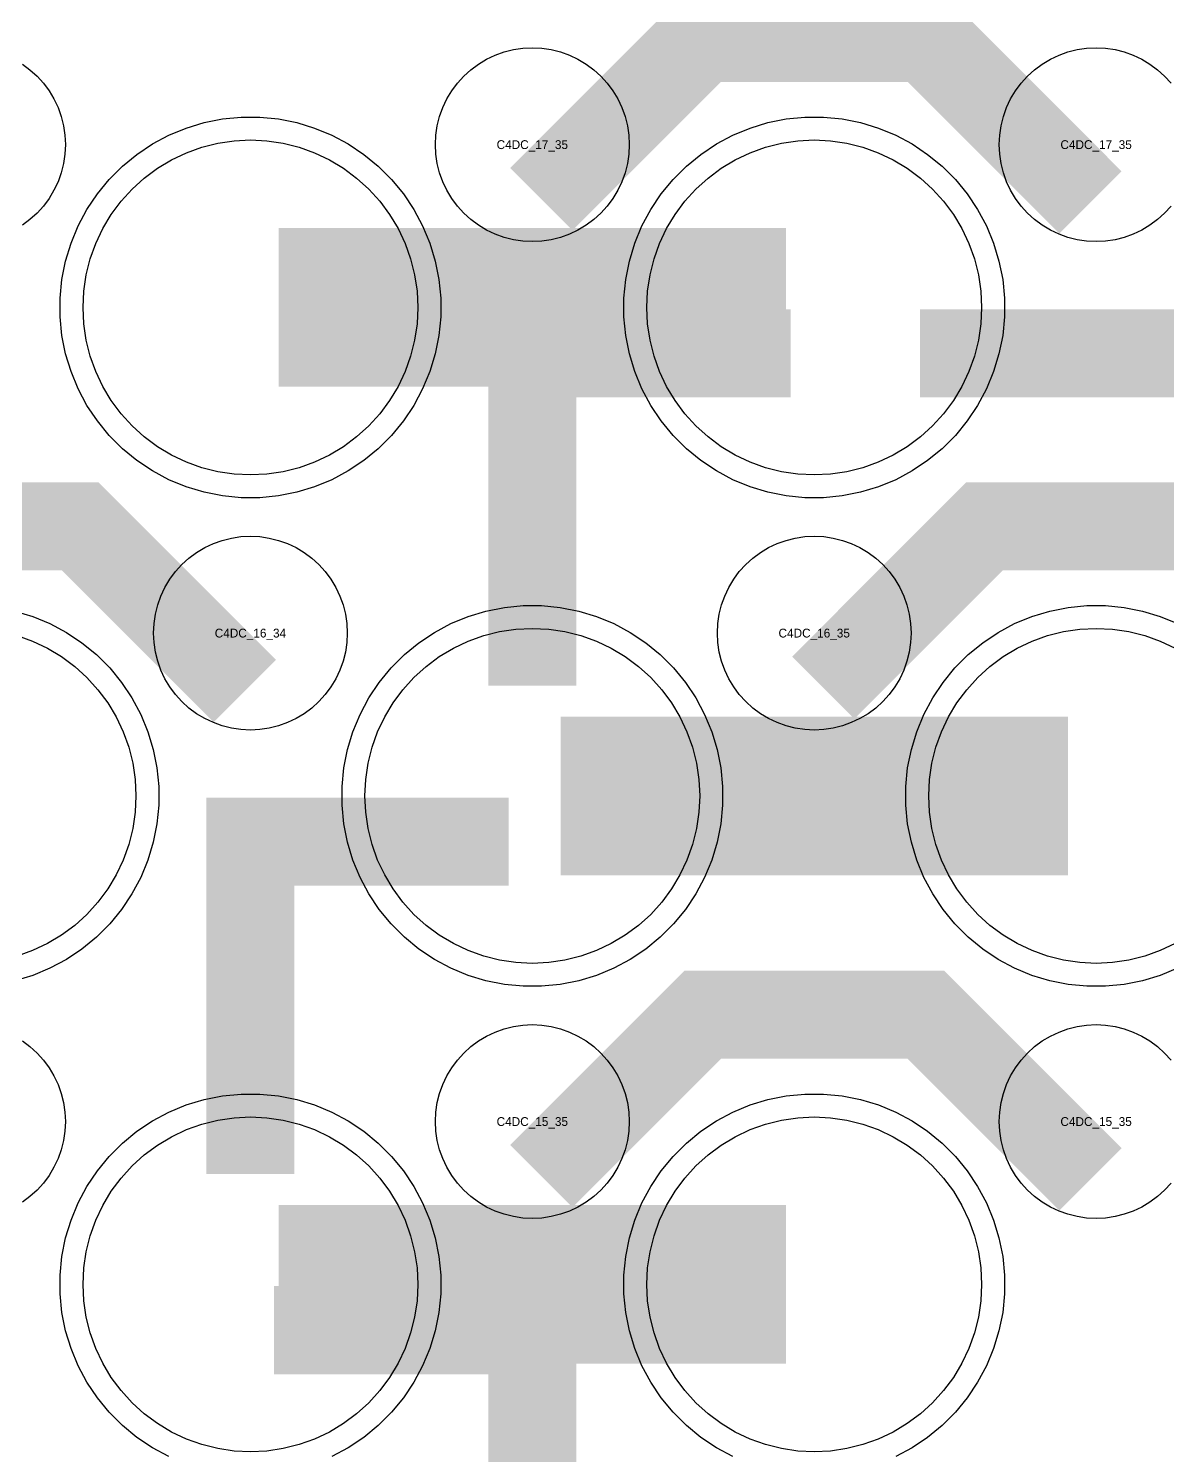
# Model space of a CAD drawing. Extents: x -11880 to 11880, y -14992 to 14992.
# Drawn here: x -943 to -619.7, y -12809.6 to -12404.9 of the extents above; entities that cross this region are included whole.
import ezdxf
from ezdxf.enums import TextEntityAlignment as Align

# ---------------------------------------------------------------- set-up
doc = ezdxf.new("R2010")
doc.units = 0
doc.header["$MEASUREMENT"] = 0
for name, color, linetype in [('GDS_775_DT_237', 138, 'CONTINUOUS'), ('RDL1_FS', 34, 'CONTINUOUS'), ('RDL_BS', 160, 'CONTINUOUS')]:
    doc.layers.add(name, color=color, linetype=linetype)

msp = doc.modelspace()

# ---------------------------------------------------------------- linework, layer by layer
at = {"layer": 'RDL1_FS', "color": 241, "true_color": 0xf7abae}
for points in [[(-880, -12531.484), (-884.657, -12531.255), (-889.268, -12530.571), (-893.791, -12529.439), (-898.181, -12527.867), (-902.395, -12525.875), (-906.395, -12523.477), (-910.14, -12520.699), (-913.594, -12517.569), (-916.724, -12514.115), (-919.502, -12510.37), (-921.9, -12506.37), (-923.892, -12502.156), (-925.464, -12497.766), (-926.596, -12493.243), (-927.28, -12488.632), (-927.509, -12483.975), (-927.28, -12479.318), (-926.596, -12474.707), (-925.464, -12470.184), (-923.892, -12465.794), (-921.9, -12461.58), (-919.502, -12457.58), (-916.724, -12453.835), (-913.594, -12450.381), (-910.14, -12447.251), (-906.395, -12444.473), (-902.395, -12442.075), (-898.181, -12440.083), (-893.791, -12438.511), (-889.268, -12437.379), (-884.657, -12436.695), (-880, -12436.466), (-875.343, -12436.695), (-870.732, -12437.379), (-866.209, -12438.511), (-861.819, -12440.083), (-857.605, -12442.075), (-853.605, -12444.473), (-849.86, -12447.251), (-846.406, -12450.381), (-843.276, -12453.835), (-840.498, -12457.58), (-838.1, -12461.58), (-836.108, -12465.794), (-834.536, -12470.184), (-833.404, -12474.707), (-832.72, -12479.318), (-832.491, -12483.975), (-832.72, -12488.632), (-833.404, -12493.243), (-834.536, -12497.766), (-836.108, -12502.156), (-838.1, -12506.37), (-840.498, -12510.37), (-843.276, -12514.115), (-846.406, -12517.569), (-849.86, -12520.699), (-853.605, -12523.477), (-857.605, -12525.875), (-861.819, -12527.867), (-866.209, -12529.439), (-870.732, -12530.571), (-875.343, -12531.255)], [(-720, -12531.484), (-724.657, -12531.255), (-729.268, -12530.571), (-733.791, -12529.439), (-738.181, -12527.867), (-742.395, -12525.875), (-746.395, -12523.477), (-750.14, -12520.699), (-753.594, -12517.569), (-756.724, -12514.115), (-759.502, -12510.37), (-761.9, -12506.37), (-763.892, -12502.156), (-765.464, -12497.766), (-766.596, -12493.243), (-767.28, -12488.632), (-767.509, -12483.975), (-767.28, -12479.318), (-766.596, -12474.707), (-765.464, -12470.184), (-763.892, -12465.794), (-761.9, -12461.58), (-759.502, -12457.58), (-756.724, -12453.835), (-753.594, -12450.381), (-750.14, -12447.251), (-746.395, -12444.473), (-742.395, -12442.075), (-738.181, -12440.083), (-733.791, -12438.511), (-729.268, -12437.379), (-724.657, -12436.695), (-720, -12436.466), (-715.343, -12436.695), (-710.732, -12437.379), (-706.209, -12438.511), (-701.819, -12440.083), (-697.605, -12442.075), (-693.605, -12444.473), (-689.86, -12447.251), (-686.406, -12450.381), (-683.276, -12453.835), (-680.498, -12457.58), (-678.1, -12461.58), (-676.108, -12465.794), (-674.536, -12470.184), (-673.404, -12474.707), (-672.72, -12479.318), (-672.491, -12483.975), (-672.72, -12488.632), (-673.404, -12493.243), (-674.536, -12497.766), (-676.108, -12502.156), (-678.1, -12506.37), (-680.498, -12510.37), (-683.276, -12514.115), (-686.406, -12517.569), (-689.86, -12520.699), (-693.605, -12523.477), (-697.605, -12525.875), (-701.819, -12527.867), (-706.209, -12529.439), (-710.732, -12530.571), (-715.343, -12531.255)], [(-800, -12670.049), (-804.657, -12669.82), (-809.268, -12669.136), (-813.791, -12668.004), (-818.181, -12666.432), (-822.395, -12664.44), (-826.395, -12662.042), (-830.14, -12659.264), (-833.594, -12656.134), (-836.724, -12652.68), (-839.502, -12648.935), (-841.9, -12644.935), (-843.892, -12640.721), (-845.464, -12636.331), (-846.596, -12631.808), (-847.28, -12627.197), (-847.509, -12622.54), (-847.28, -12617.883), (-846.596, -12613.272), (-845.464, -12608.749), (-843.892, -12604.359), (-841.9, -12600.145), (-839.502, -12596.145), (-836.724, -12592.4), (-833.594, -12588.946), (-830.14, -12585.816), (-826.395, -12583.038), (-822.395, -12580.64), (-818.181, -12578.648), (-813.791, -12577.076), (-809.268, -12575.944), (-804.657, -12575.26), (-800, -12575.031), (-795.343, -12575.26), (-790.732, -12575.944), (-786.209, -12577.076), (-781.819, -12578.648), (-777.605, -12580.64), (-773.605, -12583.038), (-769.86, -12585.816), (-766.406, -12588.946), (-763.276, -12592.4), (-760.498, -12596.145), (-758.1, -12600.145), (-756.108, -12604.359), (-754.536, -12608.749), (-753.404, -12613.272), (-752.72, -12617.883), (-752.491, -12622.54), (-752.72, -12627.197), (-753.404, -12631.808), (-754.536, -12636.331), (-756.108, -12640.721), (-758.1, -12644.935), (-760.498, -12648.935), (-763.276, -12652.68), (-766.406, -12656.134), (-769.86, -12659.264), (-773.605, -12662.042), (-777.605, -12664.44), (-781.819, -12666.432), (-786.209, -12668.004), (-790.732, -12669.136), (-795.343, -12669.82)], [(-880, -12808.614), (-884.657, -12808.385), (-889.268, -12807.701), (-893.791, -12806.569), (-898.181, -12804.997), (-902.395, -12803.005), (-906.395, -12800.607), (-910.14, -12797.829), (-913.594, -12794.699), (-916.724, -12791.245), (-919.502, -12787.5), (-921.9, -12783.5), (-923.892, -12779.286), (-925.464, -12774.896), (-926.596, -12770.373), (-927.28, -12765.762), (-927.509, -12761.105), (-927.28, -12756.448), (-926.596, -12751.837), (-925.464, -12747.314), (-923.892, -12742.924), (-921.9, -12738.71), (-919.502, -12734.71), (-916.724, -12730.965), (-913.594, -12727.511), (-910.14, -12724.381), (-906.395, -12721.603), (-902.395, -12719.205), (-898.181, -12717.213), (-893.791, -12715.641), (-889.268, -12714.509), (-884.657, -12713.825), (-880, -12713.596), (-875.343, -12713.825), (-870.732, -12714.509), (-866.209, -12715.641), (-861.819, -12717.213), (-857.605, -12719.205), (-853.605, -12721.603), (-849.86, -12724.381), (-846.406, -12727.511), (-843.276, -12730.965), (-840.498, -12734.71), (-838.1, -12738.71), (-836.108, -12742.924), (-834.536, -12747.314), (-833.404, -12751.837), (-832.72, -12756.448), (-832.491, -12761.105), (-832.72, -12765.762), (-833.404, -12770.373), (-834.536, -12774.896), (-836.108, -12779.286), (-838.1, -12783.5), (-840.498, -12787.5), (-843.276, -12791.245), (-846.406, -12794.699), (-849.86, -12797.829), (-853.605, -12800.607), (-857.605, -12803.005), (-861.819, -12804.997), (-866.209, -12806.569), (-870.732, -12807.701), (-875.343, -12808.385)], [(-720, -12808.614), (-724.657, -12808.385), (-729.268, -12807.701), (-733.791, -12806.569), (-738.181, -12804.997), (-742.395, -12803.005), (-746.395, -12800.607), (-750.14, -12797.829), (-753.594, -12794.699), (-756.724, -12791.245), (-759.502, -12787.5), (-761.9, -12783.5), (-763.892, -12779.286), (-765.464, -12774.896), (-766.596, -12770.373), (-767.28, -12765.762), (-767.509, -12761.105), (-767.28, -12756.448), (-766.596, -12751.837), (-765.464, -12747.314), (-763.892, -12742.924), (-761.9, -12738.71), (-759.502, -12734.71), (-756.724, -12730.965), (-753.594, -12727.511), (-750.14, -12724.381), (-746.395, -12721.603), (-742.395, -12719.205), (-738.181, -12717.213), (-733.791, -12715.641), (-729.268, -12714.509), (-724.657, -12713.825), (-720, -12713.596), (-715.343, -12713.825), (-710.732, -12714.509), (-706.209, -12715.641), (-701.819, -12717.213), (-697.605, -12719.205), (-693.605, -12721.603), (-689.86, -12724.381), (-686.406, -12727.511), (-683.276, -12730.965), (-680.498, -12734.71), (-678.1, -12738.71), (-676.108, -12742.924), (-674.536, -12747.314), (-673.404, -12751.837), (-672.72, -12756.448), (-672.491, -12761.105), (-672.72, -12765.762), (-673.404, -12770.373), (-674.536, -12774.896), (-676.108, -12779.286), (-678.1, -12783.5), (-680.498, -12787.5), (-683.276, -12791.245), (-686.406, -12794.699), (-689.86, -12797.829), (-693.605, -12800.607), (-697.605, -12803.005), (-701.819, -12804.997), (-706.209, -12806.569), (-710.732, -12807.701), (-715.343, -12808.385)]]:
    msp.add_lwpolyline(points, close=True, dxfattribs=at)
for points in [[(-871.998, -12483.975, 45, 45, 0), (-799.998, -12483.975, 45, 45, 0)], [(-799.998, -12483.975, 45, 45, 0), (-727.998, -12483.975, 45, 45, 0)], [(-791.998, -12622.54, 45, 45, 0), (-719.998, -12622.54, 45, 45, 0)], [(-719.998, -12622.54, 45, 45, 0), (-647.998, -12622.54, 45, 45, 0)], [(-871.998, -12761.105, 45, 45, 0), (-799.998, -12761.105, 45, 45, 0)], [(-799.998, -12761.105, 45, 45, 0), (-727.998, -12761.105, 45, 45, 0)]]:
    msp.add_lwpolyline(points, format="xyseb", dxfattribs=at)
msp.add_lwpolyline([(-617.605, -12664.44), (-621.819, -12666.432), (-626.209, -12668.004), (-630.732, -12669.136), (-635.343, -12669.82), (-640, -12670.049), (-644.657, -12669.82), (-649.268, -12669.136), (-653.791, -12668.004), (-658.181, -12666.432), (-662.395, -12664.44), (-666.395, -12662.042), (-670.14, -12659.264), (-673.594, -12656.134), (-676.724, -12652.68), (-679.502, -12648.935), (-681.9, -12644.935), (-683.892, -12640.721), (-685.464, -12636.331), (-686.596, -12631.808), (-687.28, -12627.197), (-687.509, -12622.54), (-687.28, -12617.883), (-686.596, -12613.272), (-685.464, -12608.749), (-683.892, -12604.359), (-681.9, -12600.145), (-679.502, -12596.145), (-676.724, -12592.4), (-673.594, -12588.946), (-670.14, -12585.816), (-666.395, -12583.038), (-662.395, -12580.64), (-658.181, -12578.648), (-653.791, -12577.076), (-649.268, -12575.944), (-644.657, -12575.26), (-640, -12575.031), (-635.343, -12575.26), (-630.732, -12575.944), (-626.209, -12577.076), (-621.819, -12578.648), (-617.605, -12580.64)], dxfattribs=at)
at = {"layer": 'RDL1_FS'}
msp.add_lwpolyline([(-946.209, -12577.076), (-941.819, -12578.648), (-937.605, -12580.64), (-933.605, -12583.038), (-929.86, -12585.816), (-926.406, -12588.946), (-923.276, -12592.4), (-920.498, -12596.145), (-918.1, -12600.145), (-916.108, -12604.359), (-914.536, -12608.749), (-913.404, -12613.272), (-912.72, -12617.883), (-912.491, -12622.54), (-912.72, -12627.197), (-913.404, -12631.808), (-914.536, -12636.331), (-916.108, -12640.721), (-918.1, -12644.935), (-920.498, -12648.935), (-923.276, -12652.68), (-926.406, -12656.134), (-929.86, -12659.264), (-933.605, -12662.042), (-937.605, -12664.44), (-941.819, -12666.432), (-946.209, -12668.004)], dxfattribs=at)
at = {"layer": 'RDL_BS'}
for points in [[(-797.438, -12453.289, 25, 25, 0), (-751.623, -12407.474, 25, 25, 0), (-718.07, -12407.474, 25, 25, 0)], [(-641.599, -12454.188, 25, 25, 0), (-688.313, -12407.474, 25, 25, 0), (-718.071, -12407.474, 25, 25, 0)], [(-881.599, -12592.753, 25, 25, 0), (-928.313, -12546.039, 25, 25, 0), (-958.071, -12546.039, 25, 25, 0)], [(-717.438, -12591.854, 25, 25, 0), (-671.623, -12546.039, 25, 25, 0), (-638.07, -12546.039, 25, 25, 0)], [(-561.599, -12592.753, 25, 25, 0), (-608.313, -12546.039, 25, 25, 0), (-638.071, -12546.039, 25, 25, 0)], [(-797.438, -12730.419, 25, 25, 0), (-751.623, -12684.604, 25, 25, 0), (-718.07, -12684.604, 25, 25, 0)], [(-641.599, -12731.318, 25, 25, 0), (-688.313, -12684.604, 25, 25, 0), (-718.071, -12684.604, 25, 25, 0)]]:
    msp.add_lwpolyline(points, format="xyseb", dxfattribs=at)
for points in [[(-800, -12465.281), (-802.693, -12465.149), (-805.365, -12464.753), (-807.984, -12464.096), (-810.519, -12463.189), (-812.956, -12462.037), (-815.28, -12460.644), (-817.443, -12459.041), (-819.442, -12457.229), (-821.254, -12455.23), (-822.857, -12453.067), (-824.25, -12450.743), (-825.402, -12448.306), (-826.309, -12445.771), (-826.966, -12443.152), (-827.362, -12440.48), (-827.494, -12437.787), (-827.362, -12435.094), (-826.966, -12432.422), (-826.309, -12429.803), (-825.402, -12427.268), (-824.25, -12424.831), (-822.857, -12422.507), (-821.254, -12420.344), (-819.442, -12418.345), (-817.443, -12416.533), (-815.28, -12414.93), (-812.956, -12413.537), (-810.519, -12412.385), (-807.984, -12411.478), (-805.365, -12410.821), (-802.693, -12410.425), (-800, -12410.293), (-797.307, -12410.425), (-794.635, -12410.821), (-792.016, -12411.478), (-789.481, -12412.385), (-787.044, -12413.537), (-784.72, -12414.93), (-782.557, -12416.533), (-780.558, -12418.345), (-778.746, -12420.344), (-777.143, -12422.507), (-775.75, -12424.831), (-774.598, -12427.268), (-773.691, -12429.803), (-773.034, -12432.422), (-772.638, -12435.094), (-772.506, -12437.787), (-772.638, -12440.48), (-773.034, -12443.152), (-773.691, -12445.771), (-774.598, -12448.306), (-775.75, -12450.743), (-777.143, -12453.067), (-778.746, -12455.23), (-780.558, -12457.229), (-782.557, -12459.041), (-784.72, -12460.644), (-787.044, -12462.037), (-789.481, -12463.189), (-792.016, -12464.096), (-794.635, -12464.753), (-797.307, -12465.149)], [(-880, -12603.846), (-882.693, -12603.714), (-885.365, -12603.318), (-887.984, -12602.661), (-890.519, -12601.754), (-892.956, -12600.602), (-895.28, -12599.209), (-897.443, -12597.606), (-899.442, -12595.794), (-901.254, -12593.795), (-902.857, -12591.632), (-904.25, -12589.308), (-905.402, -12586.871), (-906.309, -12584.336), (-906.966, -12581.717), (-907.362, -12579.045), (-907.494, -12576.352), (-907.362, -12573.659), (-906.966, -12570.987), (-906.309, -12568.368), (-905.402, -12565.833), (-904.25, -12563.396), (-902.857, -12561.072), (-901.254, -12558.909), (-899.442, -12556.91), (-897.443, -12555.098), (-895.28, -12553.495), (-892.956, -12552.102), (-890.519, -12550.95), (-887.984, -12550.043), (-885.365, -12549.386), (-882.693, -12548.99), (-880, -12548.858), (-877.307, -12548.99), (-874.635, -12549.386), (-872.016, -12550.043), (-869.481, -12550.95), (-867.044, -12552.102), (-864.72, -12553.495), (-862.557, -12555.098), (-860.558, -12556.91), (-858.746, -12558.909), (-857.143, -12561.072), (-855.75, -12563.396), (-854.598, -12565.833), (-853.691, -12568.368), (-853.034, -12570.987), (-852.638, -12573.659), (-852.506, -12576.352), (-852.638, -12579.045), (-853.034, -12581.717), (-853.691, -12584.336), (-854.598, -12586.871), (-855.75, -12589.308), (-857.143, -12591.632), (-858.746, -12593.795), (-860.558, -12595.794), (-862.557, -12597.606), (-864.72, -12599.209), (-867.044, -12600.602), (-869.481, -12601.754), (-872.016, -12602.661), (-874.635, -12603.318), (-877.307, -12603.714)], [(-720, -12603.846), (-722.693, -12603.714), (-725.365, -12603.318), (-727.984, -12602.661), (-730.519, -12601.754), (-732.956, -12600.602), (-735.28, -12599.209), (-737.443, -12597.606), (-739.442, -12595.794), (-741.254, -12593.795), (-742.857, -12591.632), (-744.25, -12589.308), (-745.402, -12586.871), (-746.309, -12584.336), (-746.966, -12581.717), (-747.362, -12579.045), (-747.494, -12576.352), (-747.362, -12573.659), (-746.966, -12570.987), (-746.309, -12568.368), (-745.402, -12565.833), (-744.25, -12563.396), (-742.857, -12561.072), (-741.254, -12558.909), (-739.442, -12556.91), (-737.443, -12555.098), (-735.28, -12553.495), (-732.956, -12552.102), (-730.519, -12550.95), (-727.984, -12550.043), (-725.365, -12549.386), (-722.693, -12548.99), (-720, -12548.858), (-717.307, -12548.99), (-714.635, -12549.386), (-712.016, -12550.043), (-709.481, -12550.95), (-707.044, -12552.102), (-704.72, -12553.495), (-702.557, -12555.098), (-700.558, -12556.91), (-698.746, -12558.909), (-697.143, -12561.072), (-695.75, -12563.396), (-694.598, -12565.833), (-693.691, -12568.368), (-693.034, -12570.987), (-692.638, -12573.659), (-692.506, -12576.352), (-692.638, -12579.045), (-693.034, -12581.717), (-693.691, -12584.336), (-694.598, -12586.871), (-695.75, -12589.308), (-697.143, -12591.632), (-698.746, -12593.795), (-700.558, -12595.794), (-702.557, -12597.606), (-704.72, -12599.209), (-707.044, -12600.602), (-709.481, -12601.754), (-712.016, -12602.661), (-714.635, -12603.318), (-717.307, -12603.714)], [(-800, -12742.411), (-802.693, -12742.279), (-805.365, -12741.883), (-807.984, -12741.226), (-810.519, -12740.319), (-812.956, -12739.167), (-815.28, -12737.774), (-817.443, -12736.171), (-819.442, -12734.359), (-821.254, -12732.36), (-822.857, -12730.197), (-824.25, -12727.873), (-825.402, -12725.436), (-826.309, -12722.901), (-826.966, -12720.282), (-827.362, -12717.61), (-827.494, -12714.917), (-827.362, -12712.224), (-826.966, -12709.552), (-826.309, -12706.933), (-825.402, -12704.398), (-824.25, -12701.961), (-822.857, -12699.637), (-821.254, -12697.474), (-819.442, -12695.475), (-817.443, -12693.663), (-815.28, -12692.06), (-812.956, -12690.667), (-810.519, -12689.515), (-807.984, -12688.608), (-805.365, -12687.951), (-802.693, -12687.555), (-800, -12687.423), (-797.307, -12687.555), (-794.635, -12687.951), (-792.016, -12688.608), (-789.481, -12689.515), (-787.044, -12690.667), (-784.72, -12692.06), (-782.557, -12693.663), (-780.558, -12695.475), (-778.746, -12697.474), (-777.143, -12699.637), (-775.75, -12701.961), (-774.598, -12704.398), (-773.691, -12706.933), (-773.034, -12709.552), (-772.638, -12712.224), (-772.506, -12714.917), (-772.638, -12717.61), (-773.034, -12720.282), (-773.691, -12722.901), (-774.598, -12725.436), (-775.75, -12727.873), (-777.143, -12730.197), (-778.746, -12732.36), (-780.558, -12734.359), (-782.557, -12736.171), (-784.72, -12737.774), (-787.044, -12739.167), (-789.481, -12740.319), (-792.016, -12741.226), (-794.635, -12741.883), (-797.307, -12742.279)]]:
    msp.add_lwpolyline(points, close=True, dxfattribs=at)
for points in [[(-618.746, -12455.23), (-620.558, -12457.229), (-622.557, -12459.041), (-624.72, -12460.644), (-627.044, -12462.037), (-629.481, -12463.189), (-632.016, -12464.096), (-634.635, -12464.753), (-637.307, -12465.149), (-640, -12465.281), (-642.693, -12465.149), (-645.365, -12464.753), (-647.984, -12464.096), (-650.519, -12463.189), (-652.956, -12462.037), (-655.28, -12460.644), (-657.443, -12459.041), (-659.442, -12457.229), (-661.254, -12455.23), (-662.857, -12453.067), (-664.25, -12450.743), (-665.402, -12448.306), (-666.309, -12445.771), (-666.966, -12443.152), (-667.362, -12440.48), (-667.494, -12437.787), (-667.362, -12435.094), (-666.966, -12432.422), (-666.309, -12429.803), (-665.402, -12427.268), (-664.25, -12424.831), (-662.857, -12422.507), (-661.254, -12420.344), (-659.442, -12418.345), (-657.443, -12416.533), (-655.28, -12414.93), (-652.956, -12413.537), (-650.519, -12412.385), (-647.984, -12411.478), (-645.365, -12410.821), (-642.693, -12410.425), (-640, -12410.293), (-637.307, -12410.425), (-634.635, -12410.821), (-632.016, -12411.478), (-629.481, -12412.385), (-627.044, -12413.537), (-624.72, -12414.93), (-622.557, -12416.533), (-620.558, -12418.345), (-618.746, -12420.344)], [(-944.72, -12414.93), (-942.557, -12416.533), (-940.558, -12418.345), (-938.746, -12420.344), (-937.143, -12422.507), (-935.75, -12424.831), (-934.598, -12427.268), (-933.691, -12429.803), (-933.034, -12432.422), (-932.638, -12435.094), (-932.506, -12437.787), (-932.638, -12440.48), (-933.034, -12443.152), (-933.691, -12445.771), (-934.598, -12448.306), (-935.75, -12450.743), (-937.143, -12453.067), (-938.746, -12455.23), (-940.558, -12457.229), (-942.557, -12459.041), (-944.72, -12460.644)], [(-946.835, -12570.103), (-941.795, -12571.634), (-936.885, -12573.665), (-932.223, -12576.157), (-927.809, -12579.104), (-923.708, -12582.466), (-919.926, -12586.248), (-916.564, -12590.349), (-913.617, -12594.763), (-911.125, -12599.425), (-909.094, -12604.335), (-907.563, -12609.375), (-906.517, -12614.602), (-906, -12619.896), (-906, -12625.184), (-906.517, -12630.478), (-907.563, -12635.705), (-909.094, -12640.745), (-911.125, -12645.655), (-913.617, -12650.317), (-916.564, -12654.731), (-919.926, -12658.832), (-923.708, -12662.614), (-927.809, -12665.976), (-932.223, -12668.923), (-936.885, -12671.415), (-941.795, -12673.446), (-946.835, -12674.977)], [(-618.746, -12732.36), (-620.558, -12734.359), (-622.557, -12736.171), (-624.72, -12737.774), (-627.044, -12739.167), (-629.481, -12740.319), (-632.016, -12741.226), (-634.635, -12741.883), (-637.307, -12742.279), (-640, -12742.411), (-642.693, -12742.279), (-645.365, -12741.883), (-647.984, -12741.226), (-650.519, -12740.319), (-652.956, -12739.167), (-655.28, -12737.774), (-657.443, -12736.171), (-659.442, -12734.359), (-661.254, -12732.36), (-662.857, -12730.197), (-664.25, -12727.873), (-665.402, -12725.436), (-666.309, -12722.901), (-666.966, -12720.282), (-667.362, -12717.61), (-667.494, -12714.917), (-667.362, -12712.224), (-666.966, -12709.552), (-666.309, -12706.933), (-665.402, -12704.398), (-664.25, -12701.961), (-662.857, -12699.637), (-661.254, -12697.474), (-659.442, -12695.475), (-657.443, -12693.663), (-655.28, -12692.06), (-652.956, -12690.667), (-650.519, -12689.515), (-647.984, -12688.608), (-645.365, -12687.951), (-642.693, -12687.555), (-640, -12687.423), (-637.307, -12687.555), (-634.635, -12687.951), (-632.016, -12688.608), (-629.481, -12689.515), (-627.044, -12690.667), (-624.72, -12692.06), (-622.557, -12693.663), (-620.558, -12695.475), (-618.746, -12697.474)], [(-944.72, -12692.06), (-942.557, -12693.663), (-940.558, -12695.475), (-938.746, -12697.474), (-937.143, -12699.637), (-935.75, -12701.961), (-934.598, -12704.398), (-933.691, -12706.933), (-933.034, -12709.552), (-932.638, -12712.224), (-932.506, -12714.917), (-932.638, -12717.61), (-933.034, -12720.282), (-933.691, -12722.901), (-934.598, -12725.436), (-935.75, -12727.873), (-937.143, -12730.197), (-938.746, -12732.36), (-940.558, -12734.359), (-942.557, -12736.171), (-944.72, -12737.774)]]:
    msp.add_lwpolyline(points, dxfattribs=at)
at = {"layer": 'RDL_BS', "color": 241, "true_color": 0xf7abae}
for points in [[(-882.644, -12537.975), (-887.938, -12537.458), (-893.165, -12536.412), (-898.205, -12534.881), (-903.115, -12532.85), (-907.777, -12530.358), (-912.191, -12527.411), (-916.292, -12524.049), (-920.074, -12520.267), (-923.436, -12516.166), (-926.383, -12511.752), (-928.875, -12507.09), (-930.906, -12502.18), (-932.437, -12497.14), (-933.483, -12491.913), (-934, -12486.619), (-934, -12481.331), (-933.483, -12476.037), (-932.437, -12470.81), (-930.906, -12465.77), (-928.875, -12460.86), (-926.383, -12456.198), (-923.436, -12451.784), (-920.074, -12447.683), (-916.292, -12443.901), (-912.191, -12440.539), (-907.777, -12437.592), (-903.115, -12435.1), (-898.205, -12433.069), (-893.165, -12431.538), (-887.938, -12430.492), (-882.644, -12429.975), (-877.356, -12429.975), (-872.062, -12430.492), (-866.835, -12431.538), (-861.795, -12433.069), (-856.885, -12435.1), (-852.223, -12437.592), (-847.809, -12440.539), (-843.708, -12443.901), (-839.926, -12447.683), (-836.564, -12451.784), (-833.617, -12456.198), (-831.125, -12460.86), (-829.094, -12465.77), (-827.563, -12470.81), (-826.517, -12476.037), (-826, -12481.331), (-826, -12486.619), (-826.517, -12491.913), (-827.563, -12497.14), (-829.094, -12502.18), (-831.125, -12507.09), (-833.617, -12511.752), (-836.564, -12516.166), (-839.926, -12520.267), (-843.708, -12524.049), (-847.809, -12527.411), (-852.223, -12530.358), (-856.885, -12532.85), (-861.795, -12534.881), (-866.835, -12536.412), (-872.062, -12537.458), (-877.356, -12537.975)], [(-722.644, -12537.975), (-727.938, -12537.458), (-733.165, -12536.412), (-738.205, -12534.881), (-743.115, -12532.85), (-747.777, -12530.358), (-752.191, -12527.411), (-756.292, -12524.049), (-760.074, -12520.267), (-763.436, -12516.166), (-766.383, -12511.752), (-768.875, -12507.09), (-770.906, -12502.18), (-772.437, -12497.14), (-773.483, -12491.913), (-774, -12486.619), (-774, -12481.331), (-773.483, -12476.037), (-772.437, -12470.81), (-770.906, -12465.77), (-768.875, -12460.86), (-766.383, -12456.198), (-763.436, -12451.784), (-760.074, -12447.683), (-756.292, -12443.901), (-752.191, -12440.539), (-747.777, -12437.592), (-743.115, -12435.1), (-738.205, -12433.069), (-733.165, -12431.538), (-727.938, -12430.492), (-722.644, -12429.975), (-717.356, -12429.975), (-712.062, -12430.492), (-706.835, -12431.538), (-701.795, -12433.069), (-696.885, -12435.1), (-692.223, -12437.592), (-687.809, -12440.539), (-683.708, -12443.901), (-679.926, -12447.683), (-676.564, -12451.784), (-673.617, -12456.198), (-671.125, -12460.86), (-669.094, -12465.77), (-667.563, -12470.81), (-666.517, -12476.037), (-666, -12481.331), (-666, -12486.619), (-666.517, -12491.913), (-667.563, -12497.14), (-669.094, -12502.18), (-671.125, -12507.09), (-673.617, -12511.752), (-676.564, -12516.166), (-679.926, -12520.267), (-683.708, -12524.049), (-687.809, -12527.411), (-692.223, -12530.358), (-696.885, -12532.85), (-701.795, -12534.881), (-706.835, -12536.412), (-712.062, -12537.458), (-717.356, -12537.975)], [(-802.644, -12676.54), (-807.938, -12676.023), (-813.165, -12674.977), (-818.205, -12673.446), (-823.115, -12671.415), (-827.777, -12668.923), (-832.191, -12665.976), (-836.292, -12662.614), (-840.074, -12658.832), (-843.436, -12654.731), (-846.383, -12650.317), (-848.875, -12645.655), (-850.906, -12640.745), (-852.437, -12635.705), (-853.483, -12630.478), (-854, -12625.184), (-854, -12619.896), (-853.483, -12614.602), (-852.437, -12609.375), (-850.906, -12604.335), (-848.875, -12599.425), (-846.383, -12594.763), (-843.436, -12590.349), (-840.074, -12586.248), (-836.292, -12582.466), (-832.191, -12579.104), (-827.777, -12576.157), (-823.115, -12573.665), (-818.205, -12571.634), (-813.165, -12570.103), (-807.938, -12569.057), (-802.644, -12568.54), (-797.356, -12568.54), (-792.062, -12569.057), (-786.835, -12570.103), (-781.795, -12571.634), (-776.885, -12573.665), (-772.223, -12576.157), (-767.809, -12579.104), (-763.708, -12582.466), (-759.926, -12586.248), (-756.564, -12590.349), (-753.617, -12594.763), (-751.125, -12599.425), (-749.094, -12604.335), (-747.563, -12609.375), (-746.517, -12614.602), (-746, -12619.896), (-746, -12625.184), (-746.517, -12630.478), (-747.563, -12635.705), (-749.094, -12640.745), (-751.125, -12645.655), (-753.617, -12650.317), (-756.564, -12654.731), (-759.926, -12658.832), (-763.708, -12662.614), (-767.809, -12665.976), (-772.223, -12668.923), (-776.885, -12671.415), (-781.795, -12673.446), (-786.835, -12674.977), (-792.062, -12676.023), (-797.356, -12676.54)]]:
    msp.add_lwpolyline(points, close=True, dxfattribs=at)
for points in [[(-800, -12591.245, 25, 25, 0), (-800, -12484.468, 25, 25, 0)], [(-812.5, -12496.968, 25, 25, 0), (-726.667, -12496.968, 25, 25, 0)], [(-772.944, -12496.968, 25, 25, 0), (-731.74, -12496.968, 25, 25, 0)], [(-689.984, -12496.988, 25, 25, 0), (-580.719, -12496.988, 25, 25, 0)], [(-800, -12514.937, 25, 25, 0), (-800, -12560.557, 25, 25, 0)], [(-880, -12729.81, 25, 25, 0), (-880, -12623.033, 25, 25, 0)], [(-892.5, -12635.533, 25, 25, 0), (-806.667, -12635.533, 25, 25, 0)], [(-852.944, -12635.533, 25, 25, 0), (-811.74, -12635.533, 25, 25, 0)], [(-880, -12653.502, 25, 25, 0), (-880, -12699.122, 25, 25, 0)], [(-800, -12868.375, 25, 25, 0), (-800, -12761.598, 25, 25, 0)], [(-787.5, -12774.098, 25, 25, 0), (-873.333, -12774.098, 25, 25, 0)], [(-827.056, -12774.098, 25, 25, 0), (-868.26, -12774.098, 25, 25, 0)], [(-800, -12792.067, 25, 25, 0), (-800, -12837.687, 25, 25, 0)]]:
    msp.add_lwpolyline(points, format="xyseb", dxfattribs=at)
for points in [[(-616.885, -12671.415), (-621.795, -12673.446), (-626.835, -12674.977), (-632.062, -12676.023), (-637.356, -12676.54), (-642.644, -12676.54), (-647.938, -12676.023), (-653.165, -12674.977), (-658.205, -12673.446), (-663.115, -12671.415), (-667.777, -12668.923), (-672.191, -12665.976), (-676.292, -12662.614), (-680.074, -12658.832), (-683.436, -12654.731), (-686.383, -12650.317), (-688.875, -12645.655), (-690.906, -12640.745), (-692.437, -12635.705), (-693.483, -12630.478), (-694, -12625.184), (-694, -12619.896), (-693.483, -12614.602), (-692.437, -12609.375), (-690.906, -12604.335), (-688.875, -12599.425), (-686.383, -12594.763), (-683.436, -12590.349), (-680.074, -12586.248), (-676.292, -12582.466), (-672.191, -12579.104), (-667.777, -12576.157), (-663.115, -12573.665), (-658.205, -12571.634), (-653.165, -12570.103), (-647.938, -12569.057), (-642.644, -12568.54), (-637.356, -12568.54), (-632.062, -12569.057), (-626.835, -12570.103), (-621.795, -12571.634), (-616.885, -12573.665)], [(-903.115, -12809.98), (-907.777, -12807.488), (-912.191, -12804.541), (-916.292, -12801.179), (-920.074, -12797.397), (-923.436, -12793.296), (-926.383, -12788.882), (-928.875, -12784.22), (-930.906, -12779.31), (-932.437, -12774.27), (-933.483, -12769.043), (-934, -12763.749), (-934, -12758.461), (-933.483, -12753.167), (-932.437, -12747.94), (-930.906, -12742.9), (-928.875, -12737.99), (-926.383, -12733.328), (-923.436, -12728.914), (-920.074, -12724.813), (-916.292, -12721.031), (-912.191, -12717.669), (-907.777, -12714.722), (-903.115, -12712.23), (-898.205, -12710.199), (-893.165, -12708.668), (-887.938, -12707.622), (-882.644, -12707.105), (-877.356, -12707.105), (-872.062, -12707.622), (-866.835, -12708.668), (-861.795, -12710.199), (-856.885, -12712.23), (-852.223, -12714.722), (-847.809, -12717.669), (-843.708, -12721.031), (-839.926, -12724.813), (-836.564, -12728.914), (-833.617, -12733.328), (-831.125, -12737.99), (-829.094, -12742.9), (-827.563, -12747.94), (-826.517, -12753.167), (-826, -12758.461), (-826, -12763.749), (-826.517, -12769.043), (-827.563, -12774.27), (-829.094, -12779.31), (-831.125, -12784.22), (-833.617, -12788.882), (-836.564, -12793.296), (-839.926, -12797.397), (-843.708, -12801.179), (-847.809, -12804.541), (-852.223, -12807.488), (-856.885, -12809.98)], [(-743.115, -12809.98), (-747.777, -12807.488), (-752.191, -12804.541), (-756.292, -12801.179), (-760.074, -12797.397), (-763.436, -12793.296), (-766.383, -12788.882), (-768.875, -12784.22), (-770.906, -12779.31), (-772.437, -12774.27), (-773.483, -12769.043), (-774, -12763.749), (-774, -12758.461), (-773.483, -12753.167), (-772.437, -12747.94), (-770.906, -12742.9), (-768.875, -12737.99), (-766.383, -12733.328), (-763.436, -12728.914), (-760.074, -12724.813), (-756.292, -12721.031), (-752.191, -12717.669), (-747.777, -12714.722), (-743.115, -12712.23), (-738.205, -12710.199), (-733.165, -12708.668), (-727.938, -12707.622), (-722.644, -12707.105), (-717.356, -12707.105), (-712.062, -12707.622), (-706.835, -12708.668), (-701.795, -12710.199), (-696.885, -12712.23), (-692.223, -12714.722), (-687.809, -12717.669), (-683.708, -12721.031), (-679.926, -12724.813), (-676.564, -12728.914), (-673.617, -12733.328), (-671.125, -12737.99), (-669.094, -12742.9), (-667.563, -12747.94), (-666.517, -12753.167), (-666, -12758.461), (-666, -12763.749), (-666.517, -12769.043), (-667.563, -12774.27), (-669.094, -12779.31), (-671.125, -12784.22), (-673.617, -12788.882), (-676.564, -12793.296), (-679.926, -12797.397), (-683.708, -12801.179), (-687.809, -12804.541), (-692.223, -12807.488), (-696.885, -12809.98)]]:
    msp.add_lwpolyline(points, dxfattribs=at)

# ---------------------------------------------------------------- texts
at = {"layer": 'GDS_775_DT_237'}
for s, p in [('C4DC_17_35', (-800, -12437.787)), ('C4DC_17_35', (-800, -12437.787)), ('C4DC_17_35', (-640, -12437.787)), ('C4DC_17_35', (-640, -12437.787)), ('C4DC_16_34', (-880, -12576.352)), ('C4DC_16_34', (-880, -12576.352)), ('C4DC_16_35', (-720, -12576.352)), ('C4DC_16_35', (-720, -12576.352)), ('C4DC_15_35', (-800, -12714.917)), ('C4DC_15_35', (-800, -12714.917)), ('C4DC_15_35', (-640, -12714.917)), ('C4DC_15_35', (-640, -12714.917))]:
    msp.add_text(s, height=2.5, dxfattribs=at).set_placement(p, align=Align.MIDDLE_CENTER)

doc.saveas('drawing.dxf')
